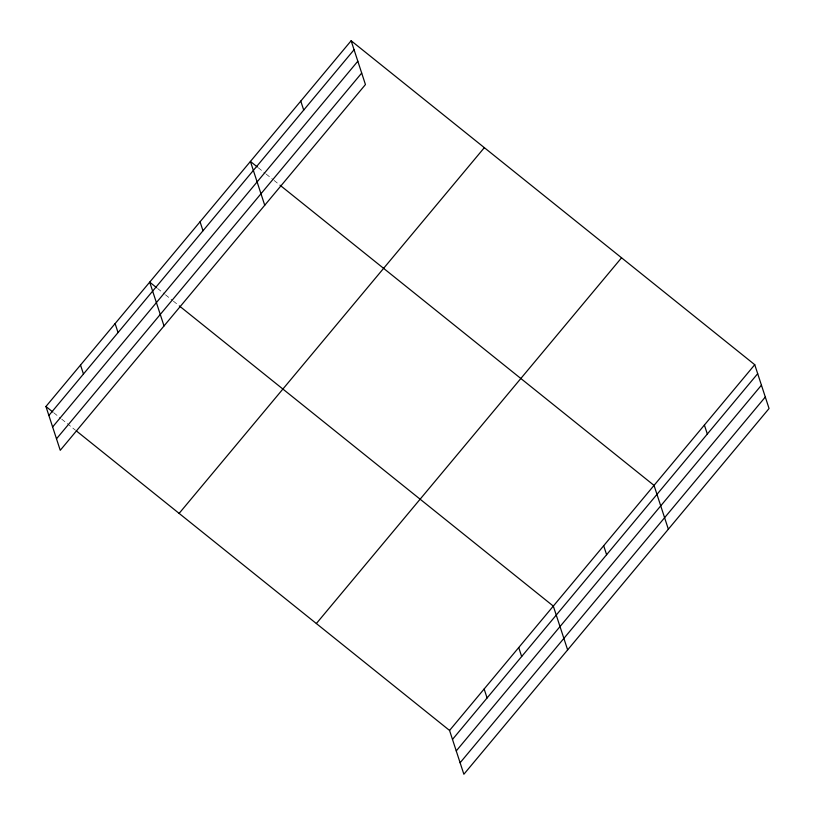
<?xml version="1.0" encoding="UTF-8"?>
<svg xmlns="http://www.w3.org/2000/svg" width="815" height="815" viewBox="0 0 815 815"><rect width="100%" height="100%" fill="white"/><g stroke="black" fill="none" stroke-linecap="round" stroke-linejoin="round"><path stroke-width="0.61" stroke-dasharray="4.08 3.06" d="M258.314 167.778L265.211 173.32M266.199 174.115L273.106 179.657M274.095 180.451L279.025 184.414M157.59 288.479L164.498 294.021M165.486 294.806L172.393 300.348M173.381 301.143L178.312 305.105M53.831 412.828L60.738 418.37M61.726 419.165L75.53 430.249"/><path stroke-width="1.22" d="M351.133 40.75L365.446 84.556L60.249 450.298L45.935 406.491L351.133 40.75L754.751 364.702L769.065 408.509L463.867 774.25L449.554 730.444L76.518 431.043M48.869 415.467L354.067 49.725M52.629 426.958L357.826 61.217M56.5 438.806L361.687 73.065M179.127 513.399L484.324 147.658M316.363 623.536L621.55 257.805M449.554 730.444L754.751 364.702M452.488 739.419L757.685 373.678M456.247 750.921L761.434 385.179M460.108 762.759L765.305 397.017M257.326 166.983L250.419 161.441L264.732 205.248M280.014 185.199L654.038 485.404L668.351 529.2M156.612 287.685L149.705 282.143L164.019 325.939M179.3 305.9L553.314 606.095L567.637 649.901M45.935 406.491L52.843 412.033M704.394 425.053L707.328 434.028M603.681 545.744L606.615 554.72M518.727 647.548L521.661 656.523M300.776 101.101L303.71 110.076M484.141 688.991L487.075 697.976M200.062 221.792L202.996 230.767M115.109 323.586L118.043 332.571M80.522 365.038L83.456 374.014"/></g></svg>
